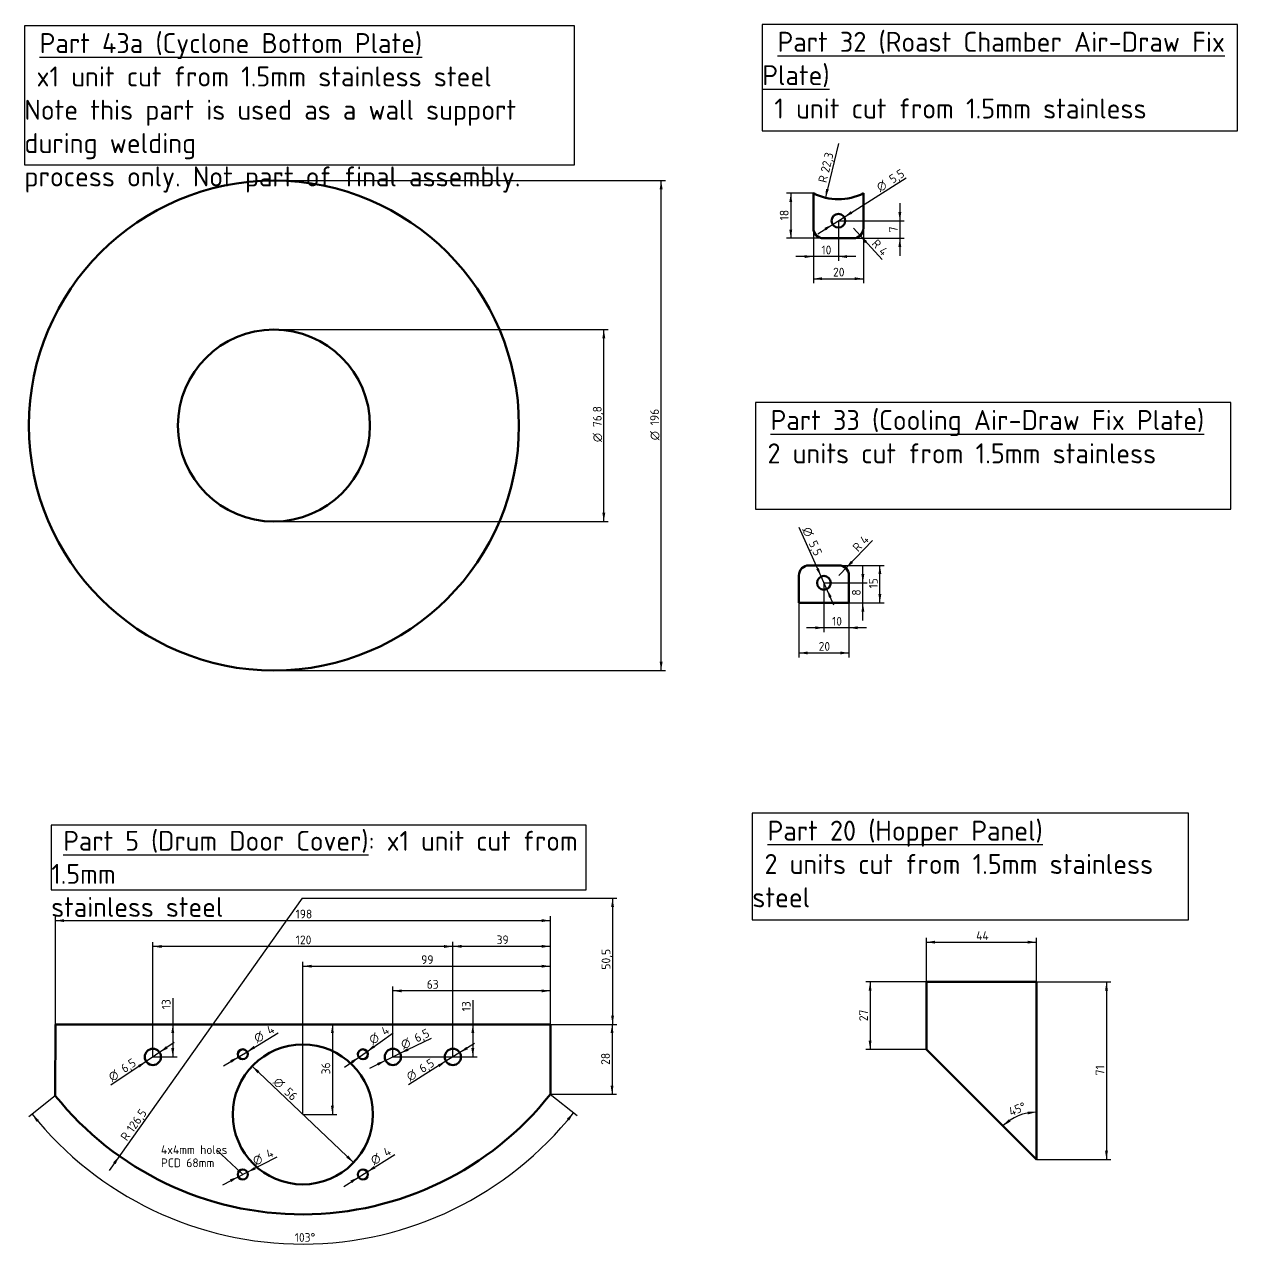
# Model space of a CAD drawing. Header units: millimetres. Extents: x 11 to 834, y 14 to 586.
# Drawn here: x 11.4 to 496.7, y 94.8 to 582.9 of the extents above; entities that cross this region are included whole.
import ezdxf
from ezdxf import colors
from ezdxf.entities.mleader import LeaderData, LeaderLine
from ezdxf.enums import TextEntityAlignment as Align
from ezdxf.math import Vec2, Vec3

# ---------------------------------------------------------------- set-up
doc = ezdxf.new("R2010")
doc.units = ezdxf.units.MM
doc.layers.add('Default', color=7, linetype='Continuous')
doc.layers.add('Dimensions', color=7, linetype='Continuous')
doc.styles.add('SEACAD_Solid_Edge_ISO', font='seiso.ttf')
doc.styles.add('SEACAD_Solid_Edge_ISO1_Symbols', font='semeci1.ttf')
doc.dimstyles.new('ISO_(mm)', dxfattribs={"dimtxt": 3.5, "dimasz": 3.5, "dimexe": 1.75, "dimexo": 0, "dimgap": 0.875, "dimtad": 1, "dimtxsty": 'SEACAD_Solid_Edge_ISO', "dimblk1": '_SE_FILLED', "dimblk2": '_SE_FILLED', "dimsah": 1, "dimcen": 1.75, "dimadec": 0, "dimazin": 0, "dimtfac": 0.5, "dimtmove": 1, "dimatfit": 3, "dimfxl": 1, "dimtolj": 1, "dimarcsym": 0})

# ---------------------------------------------------------------- blocks, each defined once
blk = doc.blocks.new('_SE_FILLED')
at = {"color": 0}
blk.add_line((0, 0), (-1, 0), dxfattribs=at)
blk.add_solid([(0, 0), (-1, -0.1665), (-1, 0.1665), (0, 0)], dxfattribs=at)
blk = doc.blocks.new('DMBLK441')
at = {"layer": 'Dimensions', "linetype": 'Continuous', "lineweight": 25}
for points in [[(150.94, 174.58), (148.43, 172.08), (151.62, 173.63)], [(141.97, 168.22), (142.65, 167.26), (145.16, 169.76)]]:
    blk.add_hatch(color=7, dxfattribs=at).paths.add_polyline_path(points)
at = {"layer": 'Dimensions', "color": 7, "linetype": 'Continuous', "lineweight": 25}
for p, q in [((148.43, 172.08), (158.83, 179.46)), ((139.45, 165.71), (148.43, 172.08))]:
    blk.add_line(p, q, dxfattribs=at)
for s, style, p in [('4', 'SEACAD_Solid_Edge_ISO', (153.61, 181.12)), ('O', 'SEACAD_Solid_Edge_ISO1_Symbols', (148.72, 177.65))]:
    blk.add_text(s, height=3.5, rotation=35.3509, dxfattribs=dict(at, style=style)).set_placement(p, align=Align.TOP_LEFT)
blk = doc.blocks.new('DMBLK442')
at = {"layer": 'Dimensions', "linetype": 'Continuous', "lineweight": 25}
for points in [[(103.11, 174.28), (100.42, 171.96), (103.71, 173.28)], [(93.71, 168.56), (94.32, 167.56), (97, 169.88)]]:
    blk.add_hatch(color=7, dxfattribs=at).paths.add_polyline_path(points)
at = {"layer": 'Dimensions', "color": 7, "linetype": 'Continuous', "lineweight": 25}
for p, q in [((100.42, 171.96), (112.89, 179.55)), ((91.02, 166.24), (100.42, 171.96))]:
    blk.add_line(p, q, dxfattribs=at)
for s, style, p in [('4', 'SEACAD_Solid_Edge_ISO', (107.8, 181.58)), ('O', 'SEACAD_Solid_Edge_ISO1_Symbols', (102.68, 178.46))]:
    blk.add_text(s, height=3.5, rotation=31.3387, dxfattribs=dict(at, style=style)).set_placement(p, align=Align.TOP_LEFT)
blk = doc.blocks.new('DMBLK443')
at = {"layer": 'Dimensions', "linetype": 'Continuous', "lineweight": 25}
for points in [[(103.35, 125.86), (100.49, 123.75), (103.88, 124.82)], [(93.55, 120.86), (94.08, 119.82), (96.93, 121.93)]]:
    blk.add_hatch(color=7, dxfattribs=at).paths.add_polyline_path(points)
at = {"layer": 'Dimensions', "color": 7, "linetype": 'Continuous', "lineweight": 25}
for p, q in [((100.49, 123.75), (112.5, 129.87)), ((90.69, 118.75), (100.49, 123.75))]:
    blk.add_line(p, q, dxfattribs=at)
for s, style, p in [('4', 'SEACAD_Solid_Edge_ISO', (107.57, 132.27)), ('O', 'SEACAD_Solid_Edge_ISO1_Symbols', (102.23, 129.54))]:
    blk.add_text(s, height=3.5, rotation=27.0124, dxfattribs=dict(at, style=style)).set_placement(p, align=Align.TOP_LEFT)
blk = doc.blocks.new('DMBLK444')
at = {"layer": 'Dimensions', "linetype": 'Continuous', "lineweight": 25}
for points in [[(151.16, 126.23), (148.49, 123.89), (151.78, 125.24)], [(141.81, 120.43), (142.43, 119.44), (145.1, 121.78)]]:
    blk.add_hatch(color=7, dxfattribs=at).paths.add_polyline_path(points)
at = {"layer": 'Dimensions', "color": 7, "linetype": 'Continuous', "lineweight": 25}
for p, q in [((148.49, 123.89), (159.58, 130.77)), ((139.15, 118.09), (148.49, 123.89))]:
    blk.add_line(p, q, dxfattribs=at)
for s, style, p in [('4', 'SEACAD_Solid_Edge_ISO', (154.48, 132.75)), ('O', 'SEACAD_Solid_Edge_ISO1_Symbols', (149.38, 129.59))]:
    blk.add_text(s, height=3.5, rotation=31.8232, dxfattribs=dict(at, style=style)).set_placement(p, align=Align.TOP_LEFT)
blk = doc.blocks.new('DMBLK445')
at = {"layer": 'Dimensions', "linetype": 'Continuous', "lineweight": 25}
for points in [[(27.26, 224.99), (23.76, 224.4), (27.26, 223.82)], [(218.26, 224.99), (218.26, 223.82), (221.76, 224.4)]]:
    blk.add_hatch(color=7, dxfattribs=at).paths.add_polyline_path(points)
at = {"layer": 'Dimensions', "color": 7, "linetype": 'Continuous', "lineweight": 25}
for p, q in [((23.76, 182.88), (23.76, 226.15)), ((221.76, 182.88), (221.76, 226.15)), ((23.76, 224.4), (221.76, 224.4))]:
    blk.add_line(p, q, dxfattribs=at)
at = {"layer": 'Dimensions', "color": 7, "linetype": 'Continuous', "lineweight": 25, "style": 'SEACAD_Solid_Edge_ISO'}
blk.add_text('198', height=3.5, dxfattribs=at).set_placement((119.86, 228.78), align=Align.TOP_LEFT)
blk = doc.blocks.new('DMBLK446')
at = {"layer": 'Dimensions', "linetype": 'Continuous', "lineweight": 25}
blk.add_hatch(color=7, dxfattribs=at).paths.add_polyline_path([(47.84, 126.98), (49.39, 130.17), (46.89, 127.66)])
at = {"layer": 'Dimensions', "color": 7, "linetype": 'Continuous', "lineweight": 25}
blk.add_line((122.53, 233.38), (45.34, 124.46), dxfattribs=at)
at = {"layer": 'Dimensions', "color": 7, "linetype": 'Continuous', "lineweight": 25, "style": 'SEACAD_Solid_Edge_ISO'}
for s, p in [('126,5', (51.96, 141.37)), ('R', (49.55, 137.97))]:
    blk.add_text(s, height=3.5, rotation=54.6742, dxfattribs=at).set_placement(p, align=Align.TOP_LEFT)
blk = doc.blocks.new('DMBLK447')
at = {"layer": 'Dimensions', "linetype": 'Continuous', "lineweight": 25}
for points in [[(104.59, 163.33), (105.39, 164.18), (102.45, 166.17)], [(140.11, 129.58), (143.05, 127.59), (140.92, 130.43)]]:
    blk.add_hatch(color=7, dxfattribs=at).paths.add_polyline_path(points)
at = {"layer": 'Dimensions', "color": 7, "linetype": 'Continuous', "lineweight": 25}
blk.add_line((143.05, 127.59), (102.45, 166.17), dxfattribs=at)
for s, style, p in [('O', 'SEACAD_Solid_Edge_ISO1_Symbols', (113.11, 162.08)), ('56', 'SEACAD_Solid_Edge_ISO', (117.45, 157.95))]:
    blk.add_text(s, height=3.5, rotation=316.4661, dxfattribs=dict(at, style=style)).set_placement(p, align=Align.TOP_LEFT)
blk = doc.blocks.new('DMBLK448')
at = {"layer": 'Dimensions', "linetype": 'Continuous', "lineweight": 25}
for points in [[(17.16, 144.61), (14.49, 146.94), (16.26, 143.87)], [(229.31, 144.47), (231.06, 147.55), (228.4, 145.2)]]:
    blk.add_hatch(color=7, dxfattribs=at).paths.add_polyline_path(points)
at = {"layer": 'Dimensions', "color": 7, "linetype": 'Continuous', "lineweight": 25}
for p, q in [((23.75, 154.36), (13.12, 145.85)), ((221.75, 154.91), (232.43, 146.47))]:
    blk.add_line(p, q, dxfattribs=at)
blk.add_arc((122.53, 233.38), 138.37, 218.6609, 321.6616, dxfattribs=at)
at = {"layer": 'Dimensions', "color": 7, "linetype": 'Continuous', "lineweight": 25, "style": 'SEACAD_Solid_Edge_ISO'}
blk.add_text('103°', height=3.5, rotation=0.1613, dxfattribs=at).set_placement((119.53, 99.38), align=Align.TOP_LEFT)
blk = doc.blocks.new('DMBLK449')
at = {"layer": 'Dimensions', "linetype": 'Continuous', "lineweight": 25}
for points in [[(135.17, 179.38), (134.59, 182.88), (134, 179.38)], [(135.17, 150.38), (134, 150.38), (134.59, 146.88)]]:
    blk.add_hatch(color=7, dxfattribs=at).paths.add_polyline_path(points)
at = {"layer": 'Dimensions', "color": 7, "linetype": 'Continuous', "lineweight": 25}
for p, q in [((134.59, 182.88), (134.59, 146.88)), ((122.75, 146.88), (136.34, 146.88))]:
    blk.add_line(p, q, dxfattribs=at)
at = {"layer": 'Dimensions', "color": 7, "linetype": 'Continuous', "lineweight": 25, "style": 'SEACAD_Solid_Edge_ISO'}
blk.add_text('36', height=3.5, rotation=90, dxfattribs=at).set_placement((130.21, 162.89), align=Align.TOP_LEFT)
blk = doc.blocks.new('DMBLK450')
at = {"layer": 'Dimensions', "linetype": 'Continuous', "lineweight": 25}
for points in [[(66.27, 214.64), (62.77, 214.05), (66.27, 213.47)], [(179.26, 214.64), (179.26, 213.47), (182.76, 214.05)]]:
    blk.add_hatch(color=7, dxfattribs=at).paths.add_polyline_path(points)
at = {"layer": 'Dimensions', "color": 7, "linetype": 'Continuous', "lineweight": 25}
for p, q in [((62.77, 169.88), (62.77, 215.8)), ((182.76, 169.86), (182.76, 215.8)), ((182.76, 214.05), (62.77, 214.05))]:
    blk.add_line(p, q, dxfattribs=at)
at = {"layer": 'Dimensions', "color": 7, "linetype": 'Continuous', "lineweight": 25, "style": 'SEACAD_Solid_Edge_ISO'}
blk.add_text('120', height=3.5, dxfattribs=at).set_placement((119.94, 218.43), align=Align.TOP_LEFT)
blk = doc.blocks.new('DMBLK451')
at = {"layer": 'Dimensions', "linetype": 'Continuous', "lineweight": 25}
for points in [[(186.26, 214.68), (182.76, 214.1), (186.26, 213.52)], [(218.26, 214.68), (218.26, 213.52), (221.76, 214.1)]]:
    blk.add_hatch(color=7, dxfattribs=at).paths.add_polyline_path(points)
at = {"layer": 'Dimensions', "color": 7, "linetype": 'Continuous', "lineweight": 25}
for p, q in [((182.76, 169.86), (182.76, 215.85)), ((221.76, 182.88), (221.76, 215.85)), ((221.76, 214.1), (182.76, 214.1))]:
    blk.add_line(p, q, dxfattribs=at)
at = {"layer": 'Dimensions', "color": 7, "linetype": 'Continuous', "lineweight": 25, "style": 'SEACAD_Solid_Edge_ISO'}
blk.add_text('39', height=3.5, dxfattribs=at).set_placement((200.27, 218.47), align=Align.TOP_LEFT)
blk = doc.blocks.new('DMBLK452')
at = {"layer": 'Dimensions', "linetype": 'Continuous', "lineweight": 25}
for points in [[(190.16, 179.38), (191.33, 179.38), (190.74, 182.88)], [(190.16, 173.38), (190.74, 169.88), (191.33, 173.38)]]:
    blk.add_hatch(color=7, dxfattribs=at).paths.add_polyline_path(points)
at = {"layer": 'Dimensions', "color": 7, "linetype": 'Continuous', "lineweight": 25}
for p, q in [((190.74, 192.59), (190.74, 169.88)), ((158.76, 169.88), (192.49, 169.88))]:
    blk.add_line(p, q, dxfattribs=at)
at = {"layer": 'Dimensions', "color": 7, "linetype": 'Continuous', "lineweight": 25, "style": 'SEACAD_Solid_Edge_ISO'}
blk.add_text('13', height=3.5, rotation=90, dxfattribs=at).set_placement((186.37, 188.1), align=Align.TOP_LEFT)
blk = doc.blocks.new('DMBLK453')
at = {"layer": 'Dimensions', "linetype": 'Continuous', "lineweight": 25}
for points in [[(71.31, 179.38), (70.73, 182.88), (70.15, 179.38)], [(71.31, 173.38), (70.15, 173.38), (70.73, 169.88)]]:
    blk.add_hatch(color=7, dxfattribs=at).paths.add_polyline_path(points)
at = {"layer": 'Dimensions', "color": 7, "linetype": 'Continuous', "lineweight": 25}
for p, q in [((70.73, 193.42), (70.73, 169.88)), ((62.77, 169.88), (72.48, 169.88))]:
    blk.add_line(p, q, dxfattribs=at)
at = {"layer": 'Dimensions', "color": 7, "linetype": 'Continuous', "lineweight": 25, "style": 'SEACAD_Solid_Edge_ISO'}
blk.add_text('13', height=3.5, rotation=90, dxfattribs=at).set_placement((66.35, 188.93), align=Align.TOP_LEFT)
blk = doc.blocks.new('DMBLK454')
at = {"layer": 'Dimensions', "linetype": 'Continuous', "lineweight": 25}
for points in [[(247.03, 179.37), (246.45, 182.87), (245.86, 179.37)], [(247.02, 158.41), (245.86, 158.41), (246.44, 154.91)]]:
    blk.add_hatch(color=7, dxfattribs=at).paths.add_polyline_path(points)
at = {"layer": 'Dimensions', "color": 7, "linetype": 'Continuous', "lineweight": 25}
for p, q in [((221.76, 182.88), (248.2, 182.87)), ((246.45, 182.87), (246.44, 154.91)), ((221.75, 154.91), (248.19, 154.91))]:
    blk.add_line(p, q, dxfattribs=at)
at = {"layer": 'Dimensions', "color": 7, "linetype": 'Continuous', "lineweight": 25, "style": 'SEACAD_Solid_Edge_ISO'}
blk.add_text('28', height=3.5, rotation=89.9795, dxfattribs=at).set_placement((242.07, 166.7), align=Align.TOP_LEFT)
blk = doc.blocks.new('DMBLK455')
at = {"layer": 'Dimensions', "linetype": 'Continuous', "lineweight": 25}
for points in [[(126.25, 206.73), (122.75, 206.15), (126.25, 205.57)], [(218.26, 206.73), (218.26, 205.57), (221.76, 206.15)]]:
    blk.add_hatch(color=7, dxfattribs=at).paths.add_polyline_path(points)
at = {"layer": 'Dimensions', "color": 7, "linetype": 'Continuous', "lineweight": 25}
for p, q in [((122.75, 146.88), (122.75, 207.9)), ((122.75, 206.15), (221.76, 206.15)), ((221.76, 168.9), (221.76, 207.9))]:
    blk.add_line(p, q, dxfattribs=at)
at = {"layer": 'Dimensions', "color": 7, "linetype": 'Continuous', "lineweight": 25, "style": 'SEACAD_Solid_Edge_ISO'}
blk.add_text('99', height=3.5, dxfattribs=at).set_placement((170.11, 210.52), align=Align.TOP_LEFT)
blk = doc.blocks.new('DMBLK456')
at = {"layer": 'Dimensions', "linetype": 'Continuous', "lineweight": 25}
for points in [[(162.26, 196.86), (158.76, 196.28), (162.26, 195.7)], [(218.26, 196.86), (218.26, 195.7), (221.76, 196.28)]]:
    blk.add_hatch(color=7, dxfattribs=at).paths.add_polyline_path(points)
at = {"layer": 'Dimensions', "color": 7, "linetype": 'Continuous', "lineweight": 25}
for p, q in [((158.76, 169.88), (158.76, 198.03)), ((221.76, 196.28), (158.76, 196.28)), ((221.76, 182.88), (221.76, 198.03))]:
    blk.add_line(p, q, dxfattribs=at)
at = {"layer": 'Dimensions', "color": 7, "linetype": 'Continuous', "lineweight": 25, "style": 'SEACAD_Solid_Edge_ISO'}
blk.add_text('63', height=3.5, dxfattribs=at).set_placement((172.31, 200.65), align=Align.TOP_LEFT)
blk = doc.blocks.new('DMBLK457')
at = {"layer": 'Dimensions', "linetype": 'Continuous', "lineweight": 25}
for points in [[(247.22, 229.88), (246.64, 233.38), (246.06, 229.88)], [(247.22, 186.38), (246.06, 186.38), (246.64, 182.88)]]:
    blk.add_hatch(color=7, dxfattribs=at).paths.add_polyline_path(points)
at = {"layer": 'Dimensions', "color": 7, "linetype": 'Continuous', "lineweight": 25}
for p, q in [((122.53, 233.38), (248.39, 233.38)), ((246.64, 233.38), (246.64, 182.88)), ((221.76, 182.88), (248.39, 182.88))]:
    blk.add_line(p, q, dxfattribs=at)
at = {"layer": 'Dimensions', "color": 7, "linetype": 'Continuous', "lineweight": 25, "style": 'SEACAD_Solid_Edge_ISO'}
blk.add_text('50,5', height=3.5, rotation=90, dxfattribs=at).set_placement((242.26, 204.79), align=Align.TOP_LEFT)
blk = doc.blocks.new('DMBLK458')
at = {"layer": 'Dimensions', "linetype": 'Continuous', "lineweight": 25}
for points in [[(164.57, 173.37), (161.68, 171.31), (165.08, 172.32)], [(152.44, 167.44), (152.95, 166.39), (155.84, 168.45)]]:
    blk.add_hatch(color=7, dxfattribs=at).paths.add_polyline_path(points)
at = {"layer": 'Dimensions', "color": 7, "linetype": 'Continuous', "lineweight": 25}
for p, q in [((161.68, 171.31), (174.17, 177.42)), ((149.55, 165.38), (161.68, 171.31))]:
    blk.add_line(p, q, dxfattribs=at)
for s, style, p in [('6,5', 'SEACAD_Solid_Edge_ISO', (166.86, 178.71)), ('O', 'SEACAD_Solid_Edge_ISO1_Symbols', (161.47, 176.08))]:
    blk.add_text(s, height=3.5, rotation=26.0614, dxfattribs=dict(at, style=style)).set_placement(p, align=Align.TOP_LEFT)
blk = doc.blocks.new('DMBLK459')
at = {"layer": 'Dimensions', "linetype": 'Continuous', "lineweight": 25}
for points in [[(188.79, 172.95), (188.17, 173.94), (185.52, 171.59)], [(177.35, 165.79), (180.01, 168.14), (176.73, 166.78)]]:
    blk.add_hatch(color=7, dxfattribs=at).paths.add_polyline_path(points)
at = {"layer": 'Dimensions', "color": 7, "linetype": 'Continuous', "lineweight": 25}
for p, q in [((191.45, 175.3), (180.01, 168.14)), ((180.01, 168.14), (164.99, 158.74))]:
    blk.add_line(p, q, dxfattribs=at)
for s, style, p in [('6,5', 'SEACAD_Solid_Edge_ISO', (168.79, 166.28)), ('O', 'SEACAD_Solid_Edge_ISO1_Symbols', (163.71, 163.1))]:
    blk.add_text(s, height=3.5, rotation=32.0335, dxfattribs=dict(at, style=style)).set_placement(p, align=Align.TOP_LEFT)
blk = doc.blocks.new('DMBLK460')
at = {"layer": 'Dimensions', "linetype": 'Continuous', "lineweight": 25}
for points in [[(68.69, 173.16), (68.04, 174.13), (65.46, 171.69)], [(57.49, 165.63), (60.07, 168.06), (56.84, 166.59)]]:
    blk.add_hatch(color=7, dxfattribs=at).paths.add_polyline_path(points)
at = {"layer": 'Dimensions', "color": 7, "linetype": 'Continuous', "lineweight": 25}
for p, q in [((71.27, 175.6), (60.07, 168.06)), ((60.07, 168.06), (45.95, 158.56))]:
    blk.add_line(p, q, dxfattribs=at)
for s, style, p in [('6,5', 'SEACAD_Solid_Edge_ISO', (49.5, 166.23)), ('O', 'SEACAD_Solid_Edge_ISO1_Symbols', (44.52, 162.88))]:
    blk.add_text(s, height=3.5, rotation=33.922, dxfattribs=dict(at, style=style)).set_placement(p, align=Align.TOP_LEFT)
blk = doc.blocks.new('DMBLK461')
at = {"layer": 'Dimensions', "linetype": 'Continuous', "lineweight": 25}
blk.add_hatch(color=7, dxfattribs=at).paths.add_polyline_path([(333.15, 516.86), (332.01, 517.14), (331.76, 513.6)])
at = {"layer": 'Dimensions', "color": 7, "linetype": 'Continuous', "lineweight": 25}
blk.add_line((336.96, 535.28), (331.76, 513.6), dxfattribs=at)
at = {"layer": 'Dimensions', "color": 7, "linetype": 'Continuous', "lineweight": 25, "style": 'SEACAD_Solid_Edge_ISO'}
for s, p in [('22,3', (329.8, 524.2)), ('R', (328.83, 520.14))]:
    blk.add_text(s, height=3.5, rotation=76.5203, dxfattribs=at).set_placement(p, align=Align.TOP_LEFT)
blk = doc.blocks.new('DMBLK462')
at = {"layer": 'Dimensions', "linetype": 'Continuous', "lineweight": 25}
for points in [[(324.7, 330.88), (324.7, 332.05), (321.2, 331.46)], [(337.7, 330.88), (341.2, 331.46), (337.7, 332.05)]]:
    blk.add_hatch(color=7, dxfattribs=at).paths.add_polyline_path(points)
at = {"layer": 'Dimensions', "color": 7, "linetype": 'Continuous', "lineweight": 25}
for p, q in [((321.2, 351.5), (321.2, 329.71)), ((341.2, 351.5), (341.2, 329.71)), ((321.2, 331.46), (341.2, 331.46))]:
    blk.add_line(p, q, dxfattribs=at)
at = {"layer": 'Dimensions', "color": 7, "linetype": 'Continuous', "lineweight": 25, "style": 'SEACAD_Solid_Edge_ISO'}
blk.add_text('20', height=3.5, dxfattribs=at).set_placement((329.09, 335.84), align=Align.TOP_LEFT)
blk = doc.blocks.new('DMBLK463')
at = {"layer": 'Dimensions', "linetype": 'Continuous', "lineweight": 25}
for points in [[(375.66, 216.36), (372.16, 215.77), (375.66, 215.19)], [(412.66, 216.36), (412.66, 215.19), (416.16, 215.77)]]:
    blk.add_hatch(color=7, dxfattribs=at).paths.add_polyline_path(points)
at = {"layer": 'Dimensions', "color": 7, "linetype": 'Continuous', "lineweight": 25}
for p, q in [((372.16, 199.85), (372.16, 217.52)), ((372.16, 215.77), (416.16, 215.77)), ((416.16, 199.85), (416.16, 217.52))]:
    blk.add_line(p, q, dxfattribs=at)
at = {"layer": 'Dimensions', "color": 7, "linetype": 'Continuous', "lineweight": 25, "style": 'SEACAD_Solid_Edge_ISO'}
blk.add_text('44', height=3.5, dxfattribs=at).set_placement((392.09, 220.15), align=Align.TOP_LEFT)
blk = doc.blocks.new('DMBLK464')
at = {"layer": 'Dimensions', "linetype": 'Continuous', "lineweight": 25}
for points in [[(444.8, 196.35), (444.21, 199.85), (443.63, 196.35)], [(444.8, 132.35), (443.63, 132.35), (444.21, 128.85)]]:
    blk.add_hatch(color=7, dxfattribs=at).paths.add_polyline_path(points)
at = {"layer": 'Dimensions', "color": 7, "linetype": 'Continuous', "lineweight": 25}
for p, q in [((416.16, 199.85), (445.96, 199.85)), ((444.21, 199.85), (444.21, 128.85)), ((416.16, 128.85), (445.96, 128.85))]:
    blk.add_line(p, q, dxfattribs=at)
at = {"layer": 'Dimensions', "color": 7, "linetype": 'Continuous', "lineweight": 25, "style": 'SEACAD_Solid_Edge_ISO'}
blk.add_text('71', height=3.5, rotation=90, dxfattribs=at).set_placement((439.84, 162.52), align=Align.TOP_LEFT)
blk = doc.blocks.new('DMBLK465')
at = {"layer": 'Dimensions', "linetype": 'Continuous', "lineweight": 25}
for points in [[(349.08, 196.35), (350.24, 196.35), (349.66, 199.85)], [(349.08, 176.35), (349.66, 172.85), (350.24, 176.35)]]:
    blk.add_hatch(color=7, dxfattribs=at).paths.add_polyline_path(points)
at = {"layer": 'Dimensions', "color": 7, "linetype": 'Continuous', "lineweight": 25}
for p, q in [((372.16, 199.85), (347.91, 199.85)), ((349.66, 199.85), (349.66, 172.85)), ((372.16, 172.85), (347.91, 172.85))]:
    blk.add_line(p, q, dxfattribs=at)
at = {"layer": 'Dimensions', "color": 7, "linetype": 'Continuous', "lineweight": 25, "style": 'SEACAD_Solid_Edge_ISO'}
blk.add_text('27', height=3.5, rotation=90, dxfattribs=at).set_placement((345.29, 184.16), align=Align.TOP_LEFT)
blk = doc.blocks.new('DMBLK466')
at = {"layer": 'Dimensions', "linetype": 'Continuous', "lineweight": 25}
for points in [[(412.73, 146.87), (416.16, 147.78), (412.62, 148.04)], [(405.1, 144.92), (402.78, 142.23), (405.85, 144.02)]]:
    blk.add_hatch(color=7, dxfattribs=at).paths.add_polyline_path(points)
at = {"layer": 'Dimensions', "color": 7, "linetype": 'Continuous', "lineweight": 25}
blk.add_arc((416.16, 128.85), 18.93, 90.0013, 135, dxfattribs=at)
at = {"layer": 'Dimensions', "color": 7, "linetype": 'Continuous', "lineweight": 25, "style": 'SEACAD_Solid_Edge_ISO'}
blk.add_text('45°', height=3.5, rotation=22.5007, dxfattribs=at).set_placement((404.71, 149.33), align=Align.TOP_LEFT)
blk = doc.blocks.new('DMBLK467')
at = {"layer": 'Dimensions', "linetype": 'Continuous', "lineweight": 25}
for points in [[(243.72, 457.34), (243.14, 460.84), (242.55, 457.34)], [(243.72, 387.54), (242.55, 387.54), (243.14, 384.04)]]:
    blk.add_hatch(color=7, dxfattribs=at).paths.add_polyline_path(points)
at = {"layer": 'Dimensions', "color": 7, "linetype": 'Continuous', "lineweight": 25}
for p, q in [((111.2, 460.84), (244.89, 460.84)), ((243.14, 384.04), (243.14, 460.84)), ((111.2, 384.04), (244.89, 384.04))]:
    blk.add_line(p, q, dxfattribs=at)
for s, style, p in [('76,8', 'SEACAD_Solid_Edge_ISO', (238.76, 421.82)), ('O', 'SEACAD_Solid_Edge_ISO1_Symbols', (238.76, 415.82))]:
    blk.add_text(s, height=3.5, rotation=90, dxfattribs=dict(at, style=style)).set_placement(p, align=Align.TOP_LEFT)
blk = doc.blocks.new('DMBLK468')
at = {"layer": 'Dimensions', "linetype": 'Continuous', "lineweight": 25}
for points in [[(266.65, 516.94), (266.07, 520.44), (265.48, 516.94)], [(266.65, 327.94), (265.48, 327.94), (266.07, 324.44)]]:
    blk.add_hatch(color=7, dxfattribs=at).paths.add_polyline_path(points)
at = {"layer": 'Dimensions', "color": 7, "linetype": 'Continuous', "lineweight": 25}
for p, q in [((111.2, 520.44), (267.82, 520.44)), ((266.07, 324.44), (266.07, 520.44)), ((111.2, 324.44), (267.82, 324.44))]:
    blk.add_line(p, q, dxfattribs=at)
for s, style, p in [('196', 'SEACAD_Solid_Edge_ISO', (261.69, 422.57)), ('O', 'SEACAD_Solid_Edge_ISO1_Symbols', (261.69, 416.58))]:
    blk.add_text(s, height=3.5, rotation=90, dxfattribs=dict(at, style=style)).set_placement(p, align=Align.TOP_LEFT)
blk = doc.blocks.new('DMBLK483')
at = {"layer": 'Dimensions', "linetype": 'Continuous', "lineweight": 25}
for points in [[(354.15, 363), (353.57, 366.5), (352.98, 363)], [(354.15, 355), (352.98, 355), (353.57, 351.5)]]:
    blk.add_hatch(color=7, dxfattribs=at).paths.add_polyline_path(points)
at = {"layer": 'Dimensions', "color": 7, "linetype": 'Continuous', "lineweight": 25}
for p, q in [((337.2, 366.5), (355.32, 366.5)), ((353.57, 351.5), (353.57, 366.5)), ((341.2, 351.5), (355.32, 351.5))]:
    blk.add_line(p, q, dxfattribs=at)
at = {"layer": 'Dimensions', "color": 7, "linetype": 'Continuous', "lineweight": 25, "style": 'SEACAD_Solid_Edge_ISO'}
blk.add_text('15', height=3.5, rotation=90, dxfattribs=at).set_placement((349.19, 357.29), align=Align.TOP_LEFT)
blk = doc.blocks.new('DMBLK484')
at = {"layer": 'Dimensions', "linetype": 'Continuous', "lineweight": 25}
blk.add_hatch(color=7, dxfattribs=at).paths.add_polyline_path([(341.98, 368.31), (339.97, 365.38), (342.82, 367.5)])
at = {"layer": 'Dimensions', "color": 7, "linetype": 'Continuous', "lineweight": 25}
blk.add_line((337.2, 362.5), (350.63, 376.45), dxfattribs=at)
at = {"layer": 'Dimensions', "color": 7, "linetype": 'Continuous', "lineweight": 25, "style": 'SEACAD_Solid_Edge_ISO'}
for s, p in [('4', (345.19, 377.11)), ('R', (342.3, 374.11))]:
    blk.add_text(s, height=3.5, rotation=46.0841, dxfattribs=at).set_placement(p, align=Align.TOP_LEFT)
blk = doc.blocks.new('DMBLK485')
at = {"layer": 'Dimensions', "linetype": 'Continuous', "lineweight": 25}
for points in [[(347.35, 363), (346.19, 363), (346.77, 359.5)], [(347.35, 348), (346.77, 351.5), (346.19, 348)]]:
    blk.add_hatch(color=7, dxfattribs=at).paths.add_polyline_path(points)
at = {"layer": 'Dimensions', "color": 7, "linetype": 'Continuous', "lineweight": 25}
for p, q in [((346.77, 344.5), (346.77, 366.5)), ((331.2, 359.5), (348.52, 359.5)), ((341.2, 351.5), (348.52, 351.5))]:
    blk.add_line(p, q, dxfattribs=at)
at = {"layer": 'Dimensions', "color": 7, "linetype": 'Continuous', "lineweight": 25, "style": 'SEACAD_Solid_Edge_ISO'}
blk.add_text('8', height=3.5, rotation=90, dxfattribs=at).set_placement((342.4, 354.39), align=Align.TOP_LEFT)
blk = doc.blocks.new('DMBLK486')
at = {"layer": 'Dimensions', "linetype": 'Continuous', "lineweight": 25}
for points in [[(327.7, 340.95), (331.2, 341.53), (327.7, 342.12)], [(344.7, 340.95), (344.7, 342.12), (341.2, 341.53)]]:
    blk.add_hatch(color=7, dxfattribs=at).paths.add_polyline_path(points)
at = {"layer": 'Dimensions', "color": 7, "linetype": 'Continuous', "lineweight": 25}
for p, q in [((331.2, 359.5), (331.2, 339.78)), ((341.2, 351.5), (341.2, 339.78)), ((348.2, 341.53), (324.2, 341.53))]:
    blk.add_line(p, q, dxfattribs=at)
at = {"layer": 'Dimensions', "color": 7, "linetype": 'Continuous', "lineweight": 25, "style": 'SEACAD_Solid_Edge_ISO'}
blk.add_text('10', height=3.5, dxfattribs=at).set_placement((334.45, 345.91), align=Align.TOP_LEFT)
blk = doc.blocks.new('DMBLK487')
at = {"layer": 'Dimensions', "linetype": 'Continuous', "lineweight": 25}
blk.add_hatch(color=7, dxfattribs=at).paths.add_polyline_path([(348.47, 496.22), (345.67, 498.4), (347.61, 495.43)])
at = {"layer": 'Dimensions', "color": 7, "linetype": 'Continuous', "lineweight": 25}
blk.add_line((342.96, 501.35), (354.43, 488.87), dxfattribs=at)
at = {"layer": 'Dimensions', "color": 7, "linetype": 'Continuous', "lineweight": 25, "style": 'SEACAD_Solid_Edge_ISO'}
for s, p in [('R', (352.6, 497.32)), ('4', (355.42, 494.25))]:
    blk.add_text(s, height=3.5, rotation=312.5824, dxfattribs=at).set_placement(p, align=Align.TOP_LEFT)
blk = doc.blocks.new('DMBLK488')
at = {"layer": 'Dimensions', "linetype": 'Continuous', "lineweight": 25}
for points in [[(317.34, 511.85), (318.51, 511.85), (317.92, 515.35)], [(317.34, 500.85), (317.92, 497.35), (318.51, 500.85)]]:
    blk.add_hatch(color=7, dxfattribs=at).paths.add_polyline_path(points)
at = {"layer": 'Dimensions', "color": 7, "linetype": 'Continuous', "lineweight": 25}
for p, q in [((326.96, 515.35), (316.17, 515.35)), ((317.92, 515.35), (317.92, 497.35)), ((330.96, 497.35), (316.17, 497.35))]:
    blk.add_line(p, q, dxfattribs=at)
at = {"layer": 'Dimensions', "color": 7, "linetype": 'Continuous', "lineweight": 25, "style": 'SEACAD_Solid_Edge_ISO'}
blk.add_text('18', height=3.5, rotation=90, dxfattribs=at).set_placement((313.55, 504.52), align=Align.TOP_LEFT)
blk = doc.blocks.new('DMBLK489')
at = {"layer": 'Dimensions', "linetype": 'Continuous', "lineweight": 25}
for points in [[(362.14, 507.85), (360.97, 507.85), (361.55, 504.35)], [(362.14, 493.85), (361.55, 497.35), (360.97, 493.85)]]:
    blk.add_hatch(color=7, dxfattribs=at).paths.add_polyline_path(points)
at = {"layer": 'Dimensions', "color": 7, "linetype": 'Continuous', "lineweight": 25}
for p, q in [((361.55, 511.35), (361.55, 490.35)), ((336.96, 504.35), (363.3, 504.35)), ((336.96, 497.35), (363.3, 497.35))]:
    blk.add_line(p, q, dxfattribs=at)
at = {"layer": 'Dimensions', "color": 7, "linetype": 'Continuous', "lineweight": 25, "style": 'SEACAD_Solid_Edge_ISO'}
blk.add_text('7', height=3.5, rotation=90, dxfattribs=at).set_placement((357.18, 499.74), align=Align.TOP_LEFT)
blk = doc.blocks.new('DMBLK490')
at = {"layer": 'Dimensions', "linetype": 'Continuous', "lineweight": 25}
for points in [[(323.46, 489.46), (326.96, 490.04), (323.46, 490.63)], [(340.46, 489.46), (340.46, 490.63), (336.96, 490.04)]]:
    blk.add_hatch(color=7, dxfattribs=at).paths.add_polyline_path(points)
at = {"layer": 'Dimensions', "color": 7, "linetype": 'Continuous', "lineweight": 25}
for p, q in [((336.96, 504.35), (336.96, 488.29)), ((326.96, 501.35), (326.96, 488.29)), ((343.96, 490.04), (319.96, 490.04))]:
    blk.add_line(p, q, dxfattribs=at)
at = {"layer": 'Dimensions', "color": 7, "linetype": 'Continuous', "lineweight": 25, "style": 'SEACAD_Solid_Edge_ISO'}
blk.add_text('10', height=3.5, dxfattribs=at).set_placement((330.21, 494.42), align=Align.TOP_LEFT)
blk = doc.blocks.new('DMBLK491')
at = {"layer": 'Dimensions', "linetype": 'Continuous', "lineweight": 25}
for points in [[(330.46, 480.6), (330.46, 481.76), (326.96, 481.18)], [(343.46, 480.6), (346.96, 481.18), (343.46, 481.76)]]:
    blk.add_hatch(color=7, dxfattribs=at).paths.add_polyline_path(points)
at = {"layer": 'Dimensions', "color": 7, "linetype": 'Continuous', "lineweight": 25}
for p, q in [((346.96, 508.35), (346.96, 479.43)), ((326.96, 501.35), (326.96, 479.43)), ((326.96, 481.18), (346.96, 481.18))]:
    blk.add_line(p, q, dxfattribs=at)
at = {"layer": 'Dimensions', "color": 7, "linetype": 'Continuous', "lineweight": 25, "style": 'SEACAD_Solid_Edge_ISO'}
blk.add_text('20', height=3.5, dxfattribs=at).set_placement((334.85, 485.56), align=Align.TOP_LEFT)
blk = doc.blocks.new('DMBLK492')
at = {"layer": 'Dimensions', "linetype": 'Continuous', "lineweight": 25}
for points in [[(341.93, 508.18), (339.29, 505.82), (342.56, 507.19)], [(331.37, 501.5), (331.99, 500.52), (334.64, 502.88)]]:
    blk.add_hatch(color=7, dxfattribs=at).paths.add_polyline_path(points)
at = {"layer": 'Dimensions', "color": 7, "linetype": 'Continuous', "lineweight": 25}
for p, q in [((339.29, 505.82), (364.1, 521.5)), ((328.72, 499.14), (339.29, 505.82))]:
    blk.add_line(p, q, dxfattribs=at)
for s, style, p in [('5,5', 'SEACAD_Solid_Edge_ISO', (356.83, 522.08)), ('O', 'SEACAD_Solid_Edge_ISO1_Symbols', (351.76, 518.87))]:
    blk.add_text(s, height=3.5, rotation=32.2849, dxfattribs=dict(at, style=style)).set_placement(p, align=Align.TOP_LEFT)
blk = doc.blocks.new('DMBLK493')
at = {"layer": 'Dimensions', "linetype": 'Continuous', "lineweight": 25}
for points in [[(328.1, 364.96), (330.07, 362.01), (329.16, 365.44)], [(333.23, 353.56), (334.29, 354.04), (332.33, 356.99)]]:
    blk.add_hatch(color=7, dxfattribs=at).paths.add_polyline_path(points)
at = {"layer": 'Dimensions', "color": 7, "linetype": 'Continuous', "lineweight": 25}
for p, q in [((330.07, 362.01), (321.23, 381.64)), ((335.2, 350.61), (330.07, 362.01))]:
    blk.add_line(p, q, dxfattribs=at)
for s, style, p in [('O', 'SEACAD_Solid_Edge_ISO1_Symbols', (325.73, 382.32)), ('5,5', 'SEACAD_Solid_Edge_ISO', (328.19, 376.85))]:
    blk.add_text(s, height=3.5, rotation=294.2273, dxfattribs=dict(at, style=style)).set_placement(p, align=Align.TOP_LEFT)

msp = doc.modelspace()

# ---------------------------------------------------------------- linework, layer by layer
at = {"layer": 'Default', "color": 7, "linetype": 'Continuous', "lineweight": 50}
for p, q in [((326.961, 501.349), (326.961, 515.349)), ((346.961, 501.349), (346.961, 515.349)), ((330.961, 497.349), (342.961, 497.349)), ((337.197, 366.501), (325.197, 366.501)), ((321.197, 362.501), (321.197, 351.501)), ((341.197, 351.501), (341.197, 362.501)), ((321.197, 351.501), (341.197, 351.501)), ((372.163, 199.852), (416.163, 199.852)), ((372.163, 199.852), (372.163, 172.852)), ((416.161, 199.852), (416.163, 128.852)), ((23.763, 182.88), (23.753, 154.357)), ((23.763, 182.88), (221.763, 182.88)), ((221.763, 182.88), (221.753, 154.914)), ((372.163, 172.852), (416.163, 128.852))]:
    msp.add_line(p, q, dxfattribs=at)
at = {"layer": 'Default', "color": 7, "linetype": 'Continuous', "lineweight": 30}
for points in [[(11.383, 582.391), (11.383, 526.666), (231.364, 526.666), (231.364, 582.391), (11.383, 582.391)], [(306.52, 582.908), (306.52, 540.274), (496.653, 540.274), (496.653, 582.908), (306.52, 582.908)], [(303.758, 431.617), (303.758, 388.983), (493.89, 388.983), (493.89, 431.617), (303.758, 431.617)], [(302.548, 267.346), (302.548, 224.711), (477.022, 224.711), (477.022, 267.346), (302.548, 267.346)], [(22.129, 262.622), (22.129, 236.645), (236.118, 236.645), (236.118, 262.622), (22.129, 262.622)]]:
    msp.add_lwpolyline(points, dxfattribs=at)
at = {"layer": 'Default', "color": 7, "linetype": 'Continuous', "lineweight": 50}
for centre, radius in [((111.2, 422.438), 98), ((336.961, 504.349), 2.75), ((111.2, 422.438), 38.4), ((331.197, 359.501), 2.75), ((62.766, 169.877), 3.25), ((122.753, 146.88), 28), ((98.712, 170.922), 2), ((146.795, 170.922), 2), ((158.759, 169.88), 3.25), ((182.762, 169.863), 3.25), ((98.712, 122.839), 2), ((146.795, 122.839), 2)]:
    msp.add_circle(centre, radius, dxfattribs=at)
for centre, radius, start, end in [((336.961, 535.281), 22.3, 243.35697, 296.64303), ((330.961, 501.349), 4, 180, 270), ((342.961, 501.349), 4, 270, 0), ((325.197, 362.501), 4, 90, 180), ((337.197, 362.501), 4, 0, 90), ((122.532, 233.383), 126.5, 218.66093, 321.6616)]:
    msp.add_arc(centre, radius, start, end, dxfattribs=at)

# ---------------------------------------------------------------- texts
at = {"layer": 'Default', "attachment_point": 1}
for s, insert, char_height, width in [('{\\fSolid Edge ISO|b0||i0||c0|p34;\\C7;\\L\\H10.05416667;\\W1.;\\T1.; }{\\fSolid Edge ISO|b0||i0||c0|p34;\\C7;\\L\\H8.;\\W1.;\\T1.;Part 43a (Cyclone Bottom Plate) \\P}{\\fSolid Edge ISO|b0||i0||c0|p34;\\C7;\\H8.;\\W1.;\\T1.; x1 unit cut from 1.5mm stainless steel\\P}{\\fSolid Edge ISO|b0||i0||c0|p34;\\C7;\\H8.;\\W1.;\\T1.;Note this part is used as a wall support during welding \\P}{\\fSolid Edge ISO|b0||i0||c0|p34;\\C7;\\H8.;\\W1.;\\T1.;process only. Not part of final assembly.}', (11.383, 579.421), 10.054167, 219.98054), ('{\\fSolid Edge ISO|b0||i0||c0|p34;\\C7;\\L\\H10.05416667;\\W1.;\\T1.; }{\\fSolid Edge ISO|b0||i0||c0|p34;\\C7;\\L\\H8.;\\W1.;\\T1.;Part 32 (Roast Chamber Air-Draw Fix Plate) \\P}{\\fSolid Edge ISO|b0||i0||c0|p34;\\C7;\\H8.;\\W1.;\\T1.; 1 unit cut from 1.5mm stainless}', (306.52, 579.937), 10.054167, 190.13251), ('{\\fSolid Edge ISO|b0||i0||c0|p34;\\C7;\\L\\H10.05416667;\\W1.;\\T1.; }{\\fSolid Edge ISO|b0||i0||c0|p34;\\C7;\\L\\H8.;\\W1.;\\T1.;Part 33 (Cooling Air-Draw Fix Plate) \\P}{\\fSolid Edge ISO|b0||i0||c0|p34;\\C7;\\H8.;\\W1.;\\T1.; 2 units cut from 1.5mm stainless}', (303.758, 428.646), 10.054167, 190.13251), ('{\\fSolid Edge ISO|b0||i0||c0|p34;\\C7;\\L\\H10.05416667;\\W1.;\\T1.; }{\\fSolid Edge ISO|b0||i0||c0|p34;\\C7;\\L\\H8.;\\W1.;\\T1.;Part 20 (Hopper Panel) \\P}{\\fSolid Edge ISO|b0||i0||c0|p34;\\C7;\\H8.;\\W1.;\\T1.; 2 units cut from 1.5mm stainless steel}', (302.548, 264.375), 10.054167, 174.47371), ('{\\fSolid Edge ISO|b0||i0||c0|p34;\\C7;\\L\\H7.9375;\\W1.;\\T1.; Part 5 (Drum Door Cover)}{\\fSolid Edge ISO|b0||i0||c0|p34;\\C7;\\H7.9375;\\W1.;\\T1.;: x1 unit cut from 1.5mm \\P}{\\fSolid Edge ISO|b0||i0||c0|p34;\\C7;\\H7.9375;\\W1.;\\T1.;stainless steel}', (22.129, 260.277), 7.9375, 213.98813)]:
    msp.add_mtext(s, dxfattribs=dict(at, insert=insert, char_height=char_height, width=width))

# ---------------------------------------------------------------- dimensions: what is measured, and where the dimension line sits
at = {"layer": 'Dimensions', "color": 7, "linetype": 'Continuous', "lineweight": 25}
for center, mpoint, picture, middle in [((336.961, 535.281), (331.763, 513.596), 'DMBLK461', (334.362, 524.438)), ((342.961, 501.349), (345.667, 498.404), 'DMBLK487', (348.552, 495.265)), ((337.197, 362.501), (339.971, 365.382), 'DMBLK484', (344.604, 370.193)), ((122.532, 233.383), (49.386, 130.175), 'DMBLK446', (56.737, 140.547))]:
    dim = msp.add_radius_dim(center=center, mpoint=mpoint, text='\\A1;<>', dimstyle='ISO_(mm)', override={"dimtmove": 0}, dxfattribs=at)
    dim.commit()
    dim.dimension.update_dxf_attribs({"geometry": picture, "text_midpoint": middle, "dimtype": 164})
for p1, p2, picture, middle in [((334.636, 502.88), (339.286, 505.818), 'DMBLK492', (353.058, 514.519)), ((332.325, 356.993), (330.068, 362.008), 'DMBLK493', (326.593, 369.731)), ((97.004, 169.882), (100.42, 171.962), 'DMBLK442', (103.906, 174.085)), ((145.164, 169.765), (148.426, 172.079), 'DMBLK441', (150.252, 173.375)), ((155.839, 168.452), (161.678, 171.308), 'DMBLK458', (162.295, 171.609)), ((65.463, 171.691), (60.069, 168.063), 'DMBLK460', (56.915, 165.942)), ((185.517, 171.587), (180.007, 168.139), 'DMBLK459', (176.195, 165.755)), ((143.052, 127.595), (102.454, 166.166), 'DMBLK447', (113.765, 155.42)), ((96.93, 121.93), (100.494, 123.747), 'DMBLK443', (103.127, 125.09)), ((145.096, 121.784), (148.494, 123.893), 'DMBLK444', (150.647, 125.229))]:
    dim = msp.add_diameter_dim_2p(p1=p1, p2=p2, text='\\A1;<>', dimstyle='ISO_(mm)', dxfattribs=at)
    dim.commit()
    dim.dimension.update_dxf_attribs({"geometry": picture, "text_midpoint": middle, "dimtype": 163})
for base, p1, p2, angle, text, override, picture, middle, dimtype in [((266.067, 520.438), (111.2, 324.438), (111.2, 520.438), 90, '\\A1;%%c<>', {"dimtmove": 0}, 'DMBLK468', (266.067, 422.438), 161), ((317.922, 497.349), (326.961, 515.349), (330.961, 497.349), 90, '\\A1;<>', {"dimtmove": 0, "dimtolj": 0}, 'DMBLK488', (317.922, 506.349), 160), ((361.553, 504.349), (336.961, 504.349), (336.961, 497.349), 270, '\\A1;<>', {"dimtmove": 0, "dimtolj": 0}, 'DMBLK489', (361.553, 500.849), 161), ((243.136, 460.838), (111.2, 384.038), (111.2, 460.838), 90, '\\A1;%%c<>', {"dimtmove": 0}, 'DMBLK467', (243.136, 422.438), 161), ((346.77, 359.501), (341.197, 351.501), (331.197, 359.501), 90, '\\A1;<>', {"dimtmove": 0, "dimtolj": 0}, 'DMBLK485', (346.77, 355.501), 160), ((353.566, 366.501), (341.197, 351.501), (337.197, 366.501), 90, '\\A1;<>', {"dimtmove": 0, "dimtolj": 0}, 'DMBLK483', (353.566, 359.001), 160), ((321.197, 331.462), (321.197, 351.501), (341.197, 351.501), 0, '\\A1;<>', {"dimtmove": 0, "dimtolj": 0}, 'DMBLK462', (331.197, 331.462), 161), ((246.639, 182.88), (122.532, 233.383), (221.763, 182.88), 90, '\\A1;<>', {"dimtmove": 0, "dimtolj": 0}, 'DMBLK457', (246.639, 208.132), 160), ((23.763, 224.405), (23.763, 182.88), (221.763, 182.88), 0, '\\A1;<>', {"dimtmove": 0, "dimtolj": 0}, 'DMBLK445', (122.763, 224.405), 161), ((372.163, 215.772), (372.163, 199.852), (416.163, 199.852), 0, '\\A1;<>', {"dimtmove": 0, "dimtolj": 0}, 'DMBLK463', (394.163, 215.772), 161), ((349.662, 199.852), (372.163, 199.852), (372.163, 172.852), 270, '\\A1;<>', {"dimtmove": 0, "dimtolj": 0}, 'DMBLK465', (349.662, 186.352), 161), ((444.214, 199.852), (416.161, 199.852), (416.163, 128.852), 270.00132, '\\A1;<>', {"dimtmove": 0, "dimtolj": 0}, 'DMBLK464', (444.214, 164.352), 161), ((70.729, 169.877), (23.763, 182.88), (62.766, 169.877), 90, '\\A1;<>', {"dimtmove": 0, "dimtolj": 0}, 'DMBLK453', (70.729, 187.708), 160), ((190.743, 169.88), (221.763, 182.88), (158.759, 169.88), 90, '\\A1;<>', {"dimtmove": 0, "dimtolj": 0}, 'DMBLK452', (190.743, 186.88), 160), ((134.586, 146.88), (23.763, 182.88), (122.753, 146.88), 90, '\\A1;<>', {"dimtmove": 0, "dimtolj": 0}, 'DMBLK449', (134.586, 164.88), 160), ((246.449, 182.872), (221.763, 182.88), (221.753, 154.914), 269.97951, '\\A1;<>', {"dimdec": 1, "dimtmove": 0, "dimtolj": 0}, 'DMBLK454', (246.444, 168.889), 161)]:
    dim = msp.add_linear_dim(base=base, p1=p1, p2=p2, angle=angle, text=text, dimstyle='ISO_(mm)', override=override, dxfattribs=at)
    dim.commit()
    dim.dimension.update_dxf_attribs({"geometry": picture, "text_midpoint": middle, "dimtype": dimtype})
for base, p1, p2, picture, middle in [((346.961, 481.181), (326.961, 515.349), (346.961, 508.349), 'DMBLK491', (336.961, 481.181)), ((326.961, 490.045), (336.961, 504.349), (326.961, 501.349), 'DMBLK490', (331.961, 490.045)), ((331.197, 341.533), (341.197, 351.501), (331.197, 359.501), 'DMBLK486', (336.197, 341.533)), ((62.766, 214.053), (182.762, 169.863), (62.766, 169.877), 'DMBLK450', (122.764, 214.053)), ((182.762, 214.1), (221.763, 182.88), (182.762, 169.863), 'DMBLK451', (202.263, 214.1)), ((221.758401539, 206.149632291), (122.753401539, 146.880468533), (221.758401539, 168.897479188), 'DMBLK455', (172.255900941, 206.149632291)), ((158.759, 196.28), (221.763, 182.88), (158.759, 169.88), 'DMBLK456', (174.3, 196.28))]:
    dim = msp.add_linear_dim(base=base, p1=p1, p2=p2, text='\\A1;<>', dimstyle='ISO_(mm)', override={"dimtmove": 0, "dimtolj": 0}, dxfattribs=at)
    dim.commit()
    dim.dimension.update_dxf_attribs({"geometry": picture, "text_midpoint": middle, "dimtype": 160})
dim = msp.add_angular_dim_3p(base=(122.921, 95.017), center=(122.532, 233.383), p1=(221.753, 154.914), p2=(23.753, 154.357), text='\\A1;<>', dimstyle='ISO_(mm)', override={"dimtmove": 0}, dxfattribs=at)
dim.commit()
dim.dimension.update_dxf_attribs({"geometry": 'DMBLK448', "text_midpoint": (122.921, 95.017), "dimtype": 165})
dim = msp.add_angular_dim_2l(base=(408.92, 146.337), line1=((416.163, 128.852), (416.161, 199.852)), line2=((416.163, 128.852), (372.163, 172.852)), text='\\A1;<>', dimstyle='ISO_(mm)', override={"dimtmove": 0}, dxfattribs=at)
dim.commit()
dim.dimension.update_dxf_attribs({"geometry": 'DMBLK466', "text_midpoint": (408.92, 146.337), "dimtype": 162})

# ---------------------------------------------------------------- leaders
ml = msp.add_multileader_mtext('Standard', dxfattribs=at)
ml.set_content('{\\pxsm0.9;\\fSolid Edge ISO|b0||i0||c0|p34;\\W1.;4x4mm holes\\PPCD 68mm\\P}', color=256)
ml.set_leader_properties()
ml.set_arrow_properties(name='_SE_FILLED')
ml.build(insert=Vec2(0, 0))
ml.multileader.update_dxf_attribs({"dogleg_length": 0, "arrow_head_size": 3.5})
ctx = ml.context
ctx.base_point, ctx.char_height, ctx.arrow_head_size, ctx.landing_gap_size = Vec3(64, 132.99), 3.5, 3.5, 1.225
notes = []
notes.append((ctx, [(0, (1, 1, 0), (88.278, 132.74), (-1, 0), 0, [(0, [(98.712, 122.839)], 0, [])])]))
ctx.mtext.insert = Vec3(66, 134.507)
for ctx, leaders in notes:
    for number, flags, end, landing, length, lines in leaders:
        leader = LeaderData()
        leader.index, (leader.has_last_leader_line, leader.has_dogleg_vector, leader.attachment_direction) = number, flags
        leader.last_leader_point, leader.dogleg_vector, leader.dogleg_length = Vec3(end), Vec3(landing), length
        for number, points, colour, breaks in lines:
            line = LeaderLine()
            line.index, line.vertices, line.color, line.breaks = number, Vec3.list(points), colors.encode_raw_color(colour), breaks
            leader.lines.append(line)
        ctx.leaders.append(leader)

doc.saveas('drawing.dxf')
